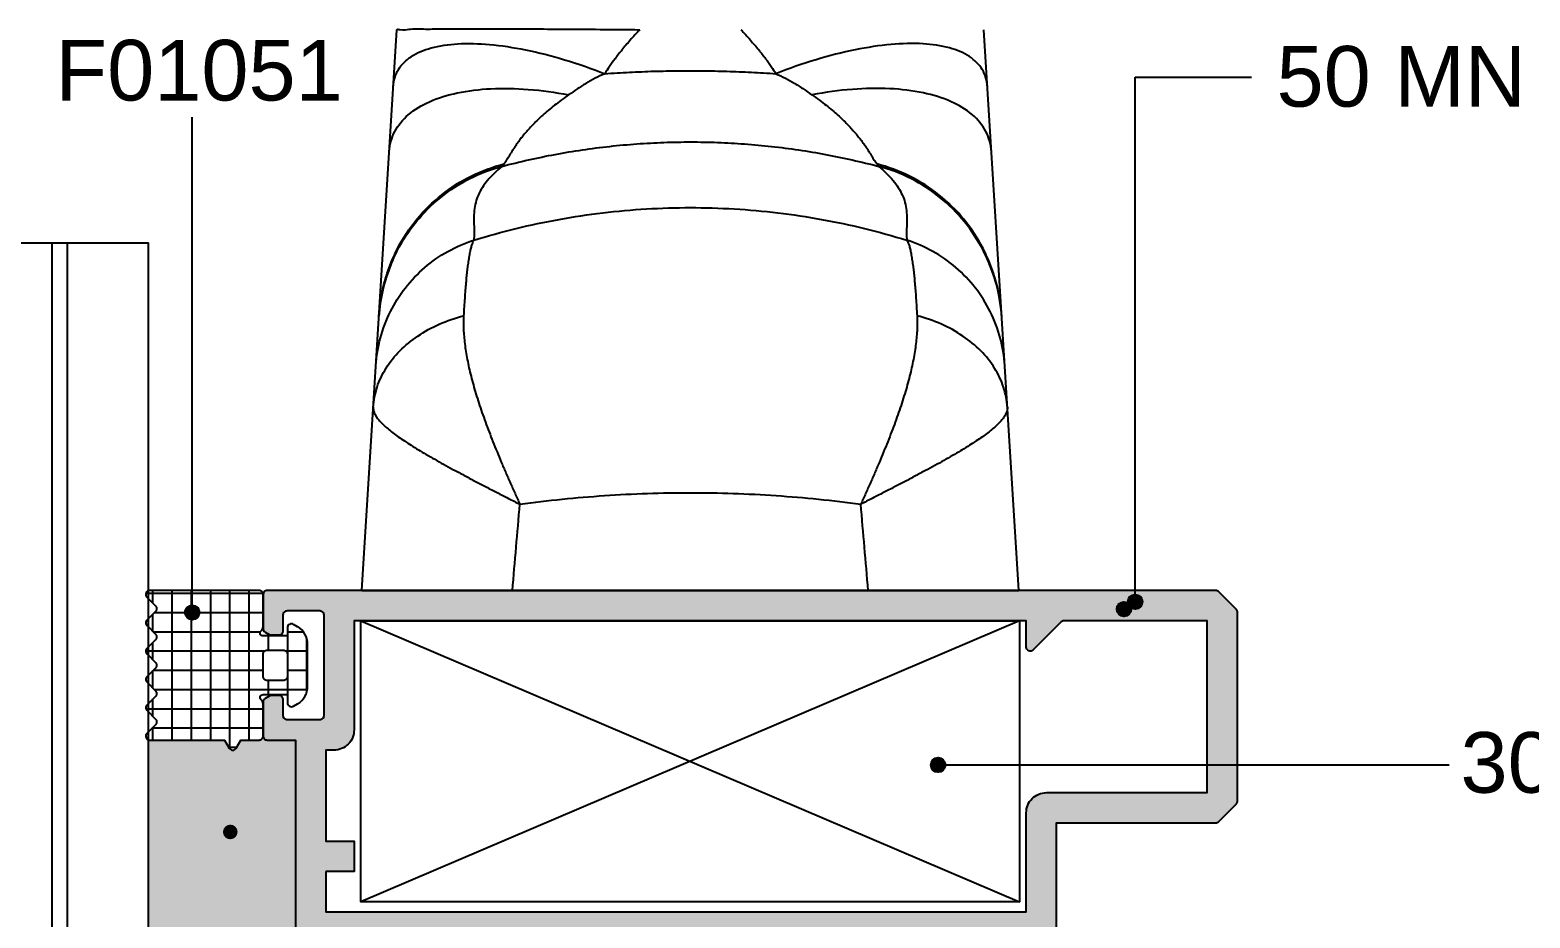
# Model space of a CAD drawing. Header units: millimetres. Extents: x -624 to 1947, y 11274 to 11571.
# Drawn here: x 1291.3 to 1365.5, y 11467 to 11511 of the extents above; entities that cross this region are included whole.
import ezdxf

# ---------------------------------------------------------------- set-up
doc = ezdxf.new("R2010")
doc.units = ezdxf.units.MM
for name, color, linetype in [('AKSESUAR', 7, 'Continuous'), ('aksesuar_k', 7, 'Continuous'), ('Antet', 7, 'Continuous'), ('FITIL', 11, 'Continuous')]:
    doc.layers.add(name, color=color, linetype=linetype)
doc.styles.get("Standard").update_dxf_attribs({"font": 'arial.ttf'})

# ---------------------------------------------------------------- blocks, each defined once
blk = doc.blocks.new('TOPALCAM')
at = {"linetype": 'Continuous'}
for points in [[(1650.127, 13097.83), (1650.127, 13093.246), (1649.627, 13093.246), (1649.627, 13097.83)], [(1650.127, 13097.83), (1650.127, 13093.246), (1649.627, 13093.246), (1649.627, 13097.83)], [(1650.127, 13097.83), (1650.127, 13093.246), (1649.627, 13093.246), (1649.627, 13097.83)], [(1669.127, 13097.83), (1669.127, 13093.246), (1669.627, 13093.246), (1669.627, 13097.83)], [(1669.127, 13097.83), (1669.127, 13093.246), (1669.627, 13093.246), (1669.627, 13097.83)], [(1669.127, 13097.83), (1669.127, 13093.246), (1669.627, 13093.246), (1669.627, 13097.83)]]:
    blk.add_hatch(color=4, dxfattribs=at).paths.add_polyline_path(points)
at = {"color": 4}
for p, q in [((1636.107, 13113.73), (1636.107, 13033.73)), ((1636.107, 13113.73), (1678.387, 13113.73)), ((1636.107, 13113.73), (1678.387, 13113.73)), ((1636.107, 13113.73), (1678.387, 13113.73)), ((1642.107, 13033.73), (1642.107, 13113.73)), ((1642.107, 13033.73), (1642.107, 13113.73)), ((1642.107, 13033.73), (1642.107, 13113.73)), ((1643.627, 13033.73), (1643.627, 13113.73)), ((1643.627, 13033.73), (1643.627, 13113.73)), ((1643.627, 13033.73), (1643.627, 13113.73)), ((1649.627, 13033.73), (1649.627, 13113.73)), ((1649.627, 13033.73), (1649.627, 13113.73)), ((1649.627, 13033.73), (1649.627, 13113.73)), ((1669.627, 13073.73), (1669.627, 13113.73)), ((1669.627, 13073.73), (1669.627, 13113.73)), ((1669.627, 13073.73), (1669.627, 13113.73)), ((1673.627, 13073.73), (1673.627, 13113.73)), ((1673.627, 13073.73), (1673.627, 13113.73)), ((1673.627, 13073.73), (1673.627, 13113.73)), ((1674.387, 13073.73), (1674.387, 13113.73)), ((1674.387, 13073.73), (1674.387, 13113.73)), ((1674.387, 13073.73), (1674.387, 13113.73)), ((1678.387, 13073.73), (1678.387, 13113.73)), ((1678.387, 13073.73), (1678.387, 13113.73)), ((1678.387, 13073.73), (1678.387, 13113.73)), ((1649.627, 13073.73), (1678.387, 13073.73)), ((1636.107, 13033.73), (1649.627, 13033.73))]:
    blk.add_line(p, q, dxfattribs=at)
for points in [[(1650.127, 13097.83), (1650.127, 13093.246), (1649.627, 13093.246), (1649.627, 13097.83)], [(1650.127, 13097.83), (1650.127, 13093.246), (1649.627, 13093.246), (1649.627, 13097.83)], [(1650.127, 13097.83), (1650.127, 13093.246), (1649.627, 13093.246), (1649.627, 13097.83)], [(1669.127, 13097.83), (1669.127, 13093.228), (1669.627, 13093.228), (1669.627, 13097.83)], [(1669.127, 13097.83), (1669.127, 13093.246), (1669.627, 13093.246), (1669.627, 13097.83)], [(1669.127, 13097.83), (1669.127, 13093.228), (1669.627, 13093.228), (1669.627, 13097.83)], [(1669.127, 13097.83), (1669.127, 13093.246), (1669.627, 13093.246), (1669.627, 13097.83)], [(1669.127, 13097.83), (1669.127, 13093.228), (1669.627, 13093.228), (1669.627, 13097.83)], [(1669.127, 13097.83), (1669.127, 13093.246), (1669.627, 13093.246), (1669.627, 13097.83)]]:
    blk.add_lwpolyline(points, close=True, dxfattribs=at)
for points in [[(1667.127, 13091.23, -0.414214), (1669.127, 13093.23), (1669.127, 13097.83), (1650.127, 13097.83), (1650.127, 13093.23, -0.414214), (1652.127, 13091.23)], [(1667.127, 13091.23, -0.414214), (1669.127, 13093.23), (1669.127, 13097.83), (1650.127, 13097.83), (1650.127, 13093.23, -0.414214), (1652.127, 13091.23)], [(1667.127, 13091.23, -0.414214), (1669.127, 13093.23), (1669.127, 13097.83), (1650.127, 13097.83), (1650.127, 13093.23, -0.414214), (1652.127, 13091.23)], [(1666.678, 13091.73, -0.300614), (1668.627, 13093.679), (1668.627, 13097.33), (1650.627, 13097.33), (1650.627, 13093.679, -0.300614), (1652.577, 13091.73)], [(1666.678, 13091.73, -0.300614), (1668.627, 13093.679), (1668.627, 13097.33), (1650.627, 13097.33), (1650.627, 13093.679, -0.300614), (1652.577, 13091.73)], [(1666.678, 13091.73, -0.300614), (1668.627, 13093.679), (1668.627, 13097.33), (1650.627, 13097.33), (1650.627, 13093.679, -0.300614), (1652.577, 13091.73)]]:
    blk.add_lwpolyline(points, format="xyb", close=True, dxfattribs=at)
blk = doc.blocks.new('takoz4')
at = {"color": 3}
for p, q in [((1532.762, 13012.9), (1500.176, 12999)), ((1500.176, 13012.9), (1532.762, 12999))]:
    blk.add_line(p, q, dxfattribs=at)
blk.add_lwpolyline([(1500.176, 13012.9), (1532.762, 13012.9), (1532.762, 12999), (1500.176, 12999)], close=True, dxfattribs=at)
blk = doc.blocks.new('40 D 6006')
at = {"color": 255, "linetype": 'Continuous'}
for p, q in [((4617.931, 1323.143), (4619.664, 1350.862)), ((4650.431, 1323.143), (4648.699, 1350.862)), ((4623.475, 1340.532), (4623.47, 1340.466)), ((4644.887, 1340.532), (4644.892, 1340.466)), ((4619.462, 1339.475), (4619.462, 1339.475)), ((4648.9, 1339.475), (4648.9, 1339.475)), ((4648.976, 1339.298), (4648.9, 1339.475)), ((4649.101, 1338.977), (4648.971, 1339.309)), ((4649.212, 1338.655), (4649.097, 1338.987)), ((4649.309, 1338.33), (4649.209, 1338.664)), ((4618.972, 1338.008), (4618.902, 1337.68)), ((4619.056, 1338.337), (4618.972, 1338.008)), ((4649.392, 1338.003), (4649.307, 1338.337)), ((4649.461, 1337.677), (4649.391, 1338.009)), ((4618.806, 1337.028), (4618.779, 1336.704)), ((4618.806, 1337.029), (4618.792, 1336.863)), ((4618.847, 1337.355), (4618.806, 1337.028)), ((4649.515, 1337.352), (4649.46, 1337.681)), ((4649.556, 1337.028), (4649.515, 1337.355)), ((4649.584, 1336.705), (4649.556, 1337.029)), ((4617.931, 1323.143), (4650.431, 1323.143))]:
    blk.add_line(p, q, dxfattribs=at)
for points in [[(4619.462, 1339.475), (4619.391, 1339.309), (4619.265, 1338.987), (4619.153, 1338.663), (4619.056, 1338.337)], [(4618.972, 1338.009), (4618.902, 1337.681), (4618.847, 1337.354)]]:
    blk.add_lwpolyline(points, dxfattribs=at)
for points, start_tangent, end_tangent in [([(4619.664, 1350.862), (4619.82, 1350.885), (4620.267, 1350.902), (4620.977, 1350.912), (4621.849, 1350.918), (4622.833, 1350.92), (4623.901, 1350.92), (4625.037, 1350.918), (4626.333, 1350.914), (4627.884, 1350.906), (4629.718, 1350.894), (4631.684, 1350.877)], (0.05667, 0.998393), (0.999963, -0.008628)), ([(4631.684, 1350.877), (4631.203, 1350.352), (4630.796, 1349.873), (4630.457, 1349.441), (4630.177, 1349.051), (4629.95, 1348.699)], (-0.688191, -0.72553), (-0.512468, -0.858706)), ([(4636.678, 1350.877), (4637.159, 1350.352), (4637.567, 1349.874), (4637.906, 1349.441), (4638.185, 1349.052), (4638.412, 1348.7)], (0.688189, -0.725531), (0.512482, -0.858698)), ([(4619.489, 1348.073), (4619.741, 1348.901), (4620.372, 1349.542), (4621.359, 1349.973), (4622.665, 1350.177), (4624.24, 1350.146), (4626.026, 1349.881), (4627.953, 1349.393), (4629.95, 1348.699)], (0.062377, 0.998053), (0.930845, -0.365415)), ([(4648.873, 1348.073), (4648.622, 1348.901), (4647.991, 1349.543), (4647.003, 1349.973), (4645.697, 1350.177), (4644.122, 1350.146), (4642.337, 1349.881), (4640.409, 1349.393), (4638.412, 1348.7)], (-0.062377, 0.998053), (-0.930842, -0.365423)), ([(4629.95, 1348.699), (4629.476, 1348.472), (4629.017, 1348.216), (4628.567, 1347.931), (4628.162, 1347.655)], (-0.915112, -0.4032), (-0.819591, -0.572949)), ([(4629.95, 1348.699), (4631.169, 1348.773), (4632.381, 1348.822), (4633.588, 1348.845), (4634.791, 1348.845), (4635.994, 1348.821), (4637.201, 1348.773), (4638.412, 1348.7)], (0.997442, 0.071483), (0.997445, -0.071444)), ([(4638.412, 1348.7), (4638.886, 1348.473), (4639.345, 1348.217), (4639.796, 1347.931), (4640.2, 1347.656)], (0.915115, -0.403192), (0.819594, -0.572945)), ([(4619.288, 1344.847), (4619.559, 1345.834), (4620.231, 1346.668), (4621.276, 1347.316), (4622.653, 1347.751), (4624.305, 1347.957), (4626.167, 1347.925), (4628.162, 1347.655)], (0.062378, 0.998053), (0.982594, -0.185767)), ([(4628.162, 1347.655), (4627.793, 1347.391), (4627.46, 1347.136), (4627.158, 1346.889), (4626.884, 1346.651), (4626.638, 1346.422), (4626.419, 1346.204), (4626.223, 1345.996), (4626.048, 1345.798), (4625.892, 1345.61), (4625.753, 1345.433), (4625.63, 1345.266), (4625.52, 1345.109), (4625.423, 1344.963), (4625.335, 1344.826), (4625.256, 1344.699), (4625.185, 1344.583), (4625.121, 1344.477), (4625.062, 1344.385), (4625.01, 1344.305), (4624.961, 1344.237)], (-0.8212, -0.57064), (-0.608653, -0.793437)), ([(4649.075, 1344.847), (4648.804, 1345.834), (4648.132, 1346.668), (4647.086, 1347.316), (4645.71, 1347.751), (4644.057, 1347.957), (4642.195, 1347.925), (4640.2, 1347.656)], (-0.062378, 0.998053), (-0.982594, -0.185765)), ([(4640.2, 1347.656), (4640.569, 1347.391), (4640.902, 1347.136), (4641.205, 1346.889), (4641.479, 1346.651), (4641.724, 1346.422), (4641.944, 1346.204), (4642.139, 1345.996), (4642.314, 1345.798), (4642.47, 1345.61), (4642.609, 1345.433), (4642.733, 1345.266), (4642.842, 1345.109), (4642.94, 1344.963), (4643.027, 1344.826), (4643.106, 1344.699), (4643.177, 1344.583), (4643.242, 1344.477), (4643.3, 1344.385), (4643.353, 1344.305), (4643.402, 1344.237)], (0.821197, -0.570644), (0.608602, -0.793476)), ([(4624.862, 1344.118), (4626.173, 1344.437), (4627.503, 1344.71), (4628.846, 1344.934), (4630.193, 1345.107), (4631.538, 1345.229), (4632.875, 1345.302), (4634.205, 1345.325), (4635.533, 1345.3), (4636.865, 1345.226), (4638.201, 1345.103), (4639.539, 1344.93), (4640.871, 1344.708), (4642.193, 1344.436), (4643.5, 1344.118)], (0.967049, 0.254592), (0.967048, -0.254592)), ([(4619.453, 1339.531), (4619.701, 1340.055), (4620.654, 1341.501), (4621.885, 1342.713), (4623.342, 1343.638), (4624.961, 1344.237)], (0.39688, 0.917871), (0.969232, 0.246147)), ([(4619.462, 1339.475), (4619.684, 1339.941), (4620.624, 1341.376), (4621.838, 1342.584), (4623.271, 1343.511), (4624.862, 1344.118)], (0.402403, 0.915463), (0.96666, 0.256063)), ([(4624.862, 1344.118), (4624.477, 1343.771), (4624.153, 1343.419), (4623.895, 1343.065), (4623.7, 1342.706), (4623.565, 1342.33), (4623.491, 1341.929), (4623.472, 1341.497), (4623.484, 1341.026), (4623.475, 1340.532)], (-0.770339, -0.637635), (-0.077361, -0.997003)), ([(4624.961, 1344.237), (4624.921, 1344.187), (4624.888, 1344.147), (4624.862, 1344.118)], (-0.608602, -0.793475), (-0.692497, -0.721421)), ([(4643.402, 1344.237), (4643.441, 1344.186), (4643.474, 1344.147), (4643.5, 1344.118)], (0.608552, -0.793514), (0.692424, -0.721491)), ([(4648.91, 1339.531), (4648.661, 1340.055), (4647.708, 1341.501), (4646.477, 1342.713), (4645.021, 1343.638), (4643.402, 1344.237)], (-0.396879, 0.917871), (-0.969232, 0.246148)), ([(4643.5, 1344.118), (4643.885, 1343.771), (4644.209, 1343.419), (4644.467, 1343.065), (4644.662, 1342.706), (4644.797, 1342.33), (4644.872, 1341.928), (4644.891, 1341.497), (4644.879, 1341.026), (4644.887, 1340.532)], (0.770336, -0.637638), (0.077361, -0.997003)), ([(4648.9, 1339.475), (4648.678, 1339.941), (4647.738, 1341.376), (4646.525, 1342.584), (4645.091, 1343.511), (4643.5, 1344.118)], (-0.402396, 0.915466), (-0.96666, 0.256064)), ([(4623.47, 1340.465), (4627.697, 1341.496), (4632.01, 1342.013), (4636.352, 1342.013), (4640.665, 1341.496), (4644.892, 1340.465)], (0.955558, 0.294804), (0.955558, -0.294804)), ([(4618.626, 1334.262), (4618.851, 1335.633), (4619.345, 1336.933), (4620.087, 1338.109), (4621.049, 1339.115), (4622.192, 1339.911), (4623.47, 1340.466)], (0.062388, 0.998052), (0.952477, 0.304611)), ([(4623.47, 1340.466), (4623.414, 1340.36), (4623.361, 1340.214), (4623.31, 1340.029), (4623.262, 1339.805), (4623.217, 1339.544), (4623.174, 1339.245)], (-0.560255, -0.82832), (-0.130271, -0.991478)), ([(4644.892, 1340.466), (4644.948, 1340.36), (4645.002, 1340.214), (4645.053, 1340.029), (4645.101, 1339.805), (4645.146, 1339.544), (4645.189, 1339.245)], (0.560256, -0.82832), (0.130271, -0.991478)), ([(4649.736, 1334.262), (4649.511, 1335.633), (4649.018, 1336.933), (4648.275, 1338.109), (4647.314, 1339.115), (4646.171, 1339.911), (4644.892, 1340.466)], (-0.062388, 0.998052), (-0.952477, 0.304611)), ([(4618.819, 1337.157), (4619.067, 1338.436), (4619.434, 1339.487)], (0.114572, 0.993415), (0.39153, 0.920165)), ([(4619.434, 1339.487), (4619.453, 1339.531)], (0.39153, 0.920165), (0.39688, 0.917871)), ([(4648.929, 1339.487), (4648.91, 1339.531)], (-0.391521, 0.920169), (-0.396879, 0.917871)), ([(4649.544, 1337.157), (4649.295, 1338.436), (4648.929, 1339.487)], (-0.114579, 0.993414), (-0.391521, 0.920169)), ([(4623.174, 1339.245), (4623.141, 1338.978), (4623.109, 1338.679), (4623.078, 1338.348), (4623.048, 1337.987), (4623.019, 1337.595), (4622.992, 1337.175), (4622.967, 1336.731)], (-0.13027, -0.991479), (-0.05295, -0.998597)), ([(4645.189, 1339.245), (4645.222, 1338.978), (4645.254, 1338.679), (4645.285, 1338.348), (4645.315, 1337.987), (4645.343, 1337.595), (4645.37, 1337.176), (4645.395, 1336.731)], (0.13027, -0.991479), (0.05295, -0.998597)), ([(4618.781, 1336.734), (4618.819, 1337.157)], (0.06461, 0.997911), (0.114572, 0.993415)), ([(4649.583, 1336.715), (4649.544, 1337.157)], (-0.062378, 0.998053), (-0.114579, 0.993414)), ([(4618.498, 1332.205), (4618.689, 1333.199), (4619.133, 1334.139), (4619.811, 1334.992), (4620.699, 1335.725), (4621.764, 1336.312), (4622.967, 1336.731)], (0.062378, 0.998053), (0.967385, 0.25331)), ([(4618.779, 1336.715), (4618.781, 1336.734)], (0.062378, 0.998053), (0.06461, 0.997911)), ([(4622.967, 1336.731), (4622.958, 1336.403), (4622.964, 1336.062), (4622.987, 1335.707), (4623.025, 1335.339), (4623.079, 1334.958), (4623.148, 1334.564), (4623.233, 1334.157), (4623.333, 1333.738), (4623.448, 1333.307), (4623.577, 1332.865), (4623.72, 1332.411), (4623.876, 1331.947), (4624.045, 1331.473), (4624.226, 1330.99), (4624.417, 1330.498), (4624.619, 1329.998), (4624.83, 1329.49), (4625.05, 1328.977), (4625.277, 1328.457), (4625.51, 1327.934), (4625.748, 1327.406)], (-0.052946, -0.998597), (0.415235, -0.909714)), ([(4645.395, 1336.731), (4645.405, 1336.403), (4645.398, 1336.062), (4645.376, 1335.707), (4645.338, 1335.339), (4645.284, 1334.958), (4645.214, 1334.564), (4645.129, 1334.157), (4645.029, 1333.738), (4644.914, 1333.307), (4644.785, 1332.865), (4644.642, 1332.411), (4644.486, 1331.947), (4644.317, 1331.473), (4644.137, 1330.99), (4643.945, 1330.498), (4643.743, 1329.998), (4643.532, 1329.49), (4643.312, 1328.977), (4643.086, 1328.457), (4642.852, 1327.934), (4642.614, 1327.406)], (0.052946, -0.998597), (-0.41522, -0.909721)), ([(4649.865, 1332.205), (4649.673, 1333.199), (4649.23, 1334.139), (4648.552, 1334.992), (4647.663, 1335.725), (4646.598, 1336.312), (4645.395, 1336.731)], (-0.062378, 0.998053), (-0.967385, 0.25331)), ([(4618.498, 1332.205), (4618.507, 1332.07), (4618.55, 1331.927), (4618.628, 1331.776), (4618.741, 1331.616), (4618.888, 1331.449), (4619.068, 1331.273), (4619.282, 1331.088), (4619.528, 1330.896), (4619.807, 1330.695), (4620.116, 1330.486), (4620.455, 1330.268), (4620.823, 1330.043), (4621.219, 1329.81), (4621.641, 1329.57), (4622.087, 1329.322), (4622.556, 1329.067), (4623.047, 1328.805), (4623.557, 1328.536), (4624.084, 1328.262), (4624.626, 1327.982), (4625.182, 1327.696), (4625.748, 1327.406)], (-0.062379, -0.998053), (0.891013, -0.453978)), ([(4649.865, 1332.205), (4649.856, 1332.07), (4649.812, 1331.927), (4649.734, 1331.776), (4649.621, 1331.616), (4649.475, 1331.449), (4649.294, 1331.273), (4649.08, 1331.088), (4648.834, 1330.896), (4648.556, 1330.695), (4648.246, 1330.486), (4647.907, 1330.268), (4647.539, 1330.043), (4647.143, 1329.81), (4646.722, 1329.57), (4646.275, 1329.322), (4645.806, 1329.067), (4645.316, 1328.805), (4644.806, 1328.536), (4644.279, 1328.262), (4643.736, 1327.982), (4643.181, 1327.696), (4642.614, 1327.406)], (0.062379, -0.998053), (-0.891002, -0.454)), ([(4625.383, 1323.143), (4625.566, 1325.282), (4625.749, 1327.406)], (0.08528, 0.996357), (0.085804, 0.996312)), ([(4625.748, 1327.406), (4629.938, 1327.835), (4634.181, 1327.978), (4638.424, 1327.835), (4642.614, 1327.406)], (0.990659, 0.13636), (0.990659, -0.13636)), ([(4642.98, 1323.143), (4642.796, 1325.282), (4642.614, 1327.406)], (-0.08528, 0.996357), (-0.085804, 0.996312))]:
    blk.add_spline(points, degree=3, dxfattribs=dict(at, start_tangent=start_tangent, end_tangent=end_tangent))

msp = doc.modelspace()

# ---------------------------------------------------------------- hatches: boundary and pattern name
h = msp.add_hatch(color=256)
h.paths.add_polyline_path([(1304.434, 11461.231), (1304.434, 11475.839), (1303.034, 11475.839, -0.414214), (1302.834, 11476.039, -0.414214), (1302.634, 11475.839), (1301.738, 11475.839), (1301.508, 11475.439, -0.57735), (1301.161, 11475.439), (1300.93, 11475.839), (1297.234, 11475.839, -0.096813), (1297.159, 11475.853), (1297.159, 11463.466)])
h.paths.add_polyline_path([(1304.434, 11461.231), (1297.159, 11463.466), (1297.159, 11460.439), (1304.434, 11460.439)])
at = {"layer": 'AKSESUAR', "linetype": 'ByBlock'}
h = msp.add_hatch(color=30, dxfattribs=at)
h.paths.add_polyline_path([(1350.093, 11483.18, 0.198912), (1349.951, 11483.239), (1303.034, 11483.239, 0.414214), (1302.834, 11483.039), (1302.834, 11481.354, 0.441388), (1303.053, 11481.155, 0.292725), (1303.234, 11481.039), (1303.634, 11481.039, 0.414214), (1303.834, 11481.239), (1303.834, 11482.039, -0.414214), (1304.034, 11482.239), (1305.634, 11482.239, -0.414214), (1305.834, 11482.039), (1305.834, 11477.039, -0.414214), (1305.634, 11476.839), (1304.034, 11476.839, -0.414214), (1303.834, 11477.039), (1303.834, 11477.839, 0.414214), (1303.634, 11478.039), (1303.234, 11478.039, 0.292725), (1303.053, 11477.922, 0.441388), (1302.834, 11477.723), (1302.834, 11476.039, 0.414214), (1303.034, 11475.839), (1304.434, 11475.839), (1304.434, 11460.239), (1305.934, 11460.239), (1305.934, 11459.339, 0.414214), (1306.634, 11458.639), (1307.034, 11458.639, 0.414214), (1307.234, 11458.839), (1307.234, 11460.239), (1309.434, 11460.239), (1309.434, 11445.539), (1307.234, 11445.539), (1307.234, 11446.939, 0.527823), (1306.962, 11447.125, 0.47833), (1306.234, 11446.539), (1306.234, 11444.559, 0.388879), (1306.417, 11444.359), (1311.217, 11443.939, 0.440011), (1311.434, 11444.139), (1311.434, 11453.138), (1311.134, 11453.438), (1311.434, 11453.738), (1311.434, 11461.639, 0.414214), (1310.434, 11462.639), (1307.434, 11462.639, -0.414214), (1306.934, 11463.139), (1306.934, 11465.239, -0.414214), (1307.434, 11465.739), (1318.684, 11465.739), (1318.684, 11462.639), (1318.484, 11462.639, 0.414214), (1318.284, 11462.439), (1318.284, 11462.176, 0.087489), (1318.345, 11461.834), (1319.132, 11459.67, 0.315299), (1319.32, 11459.539), (1320.384, 11459.539, 0.520567), (1320.572, 11459.807), (1320.185, 11460.87, -0.520567), (1320.373, 11461.139), (1322.411, 11461.139, 0.267949), (1322.584, 11461.239), (1322.758, 11461.539, 0.131652), (1322.784, 11461.639), (1322.784, 11462.439, 0.414214), (1322.584, 11462.639), (1321.083, 11462.639, 0.065543), (1321.032, 11462.632), (1320.336, 11462.445, -0.57735), (1320.091, 11462.69), (1320.277, 11463.386, 0.065543), (1320.284, 11463.438), (1320.284, 11464.64, 0.065543), (1320.277, 11464.691), (1320.091, 11465.387, -0.493145), (1320.284, 11465.639), (1329.984, 11465.639), (1330.284, 11465.939), (1330.584, 11465.639), (1340.284, 11465.639, -0.493145), (1340.477, 11465.387), (1340.291, 11464.691, 0.065543), (1340.284, 11464.64), (1340.284, 11463.438, 0.065543), (1340.291, 11463.386), (1340.477, 11462.69, -0.57735), (1340.233, 11462.445), (1339.537, 11462.632, 0.065543), (1339.485, 11462.639), (1337.984, 11462.639, 0.414214), (1337.784, 11462.439), (1337.784, 11461.639, 0.131652), (1337.811, 11461.539), (1337.984, 11461.239, 0.267949), (1338.158, 11461.139), (1340.195, 11461.139, -0.520567), (1340.383, 11460.87), (1339.996, 11459.807, 0.520567), (1340.184, 11459.539), (1341.248, 11459.539, 0.315299), (1341.436, 11459.67), (1342.024, 11461.285, 0.087489), (1342.084, 11461.627), (1342.084, 11471.739), (1349.951, 11471.739, 0.198912), (1350.093, 11471.797), (1350.976, 11472.68, 0.198912), (1351.034, 11472.822), (1351.034, 11482.156, 0.198912), (1350.976, 11482.297)])
h.paths.add_polyline_path([(1349.534, 11481.739), (1349.534, 11473.239), (1341.584, 11473.239, 0.414214), (1340.584, 11472.239), (1340.584, 11467.339), (1305.934, 11467.339), (1305.934, 11469.339), (1307.334, 11469.339), (1307.334, 11470.839), (1305.934, 11470.839), (1305.934, 11475.339), (1306.334, 11475.339, 0.414214), (1307.334, 11476.339), (1307.334, 11481.739), (1340.584, 11481.739), (1340.584, 11480.439, 0.668179), (1340.926, 11480.297), (1342.309, 11481.68, -0.198912), (1342.45, 11481.739)], flags=16)
at = {"layer": 'Antet'}
h = msp.add_hatch(dxfattribs=at)
h.set_pattern_fill('LINE', color=0, scale=0.5, angle=45, style=0)
h.set_pattern_definition([(45, (2372.32681, 11446.849267), (-0.044194174, 0.044194174), [])])
edge = h.paths.add_edge_path()
edge.add_arc((1345.971, 11482.678), 0.362, 0, 360)
h = msp.add_hatch(dxfattribs=at)
h.set_pattern_fill('LINE', color=0, scale=0.5, angle=45, style=0)
h.set_pattern_definition([(45, (2325.68339, 11446.32275), (-0.044194174, 0.044194174), [])])
edge = h.paths.add_edge_path()
edge.add_arc((1299.327, 11482.151), 0.362, 0, 360)
h = msp.add_hatch(dxfattribs=at)
h.set_pattern_fill('LINE', color=0, scale=0.5, angle=45, style=0)
h.set_pattern_definition([(45, (2371.7739, 11446.485385), (-0.044194174, 0.044194174), [])])
edge = h.paths.add_edge_path()
edge.add_arc((1345.418, 11482.314), 0.362, 0, 360)
h = msp.add_hatch(dxfattribs=at)
h.set_pattern_fill('LINE', color=0, scale=0.5, angle=45, style=0)
h.set_pattern_definition([(45, (2362.579335, 11438.780376), (-0.044194174, 0.044194174), [])])
edge = h.paths.add_edge_path()
edge.add_arc((1336.223, 11474.609), 0.362, 0, 360)
h = msp.add_hatch(color=0, dxfattribs=at)
h.set_gradient(color1=(77, 0, 0))
edge = h.paths.add_edge_path()
edge.add_arc((1301.211, 11471.294), 0.362, 0, 360)
at = {"layer": 'FITIL'}
h = msp.add_hatch(dxfattribs=at)
h.set_pattern_fill('NET', color=256, scale=0.3, style=0)
h.set_pattern_definition([(0, (256.3012, -1354.6916), (0, 0.9525), []), (90, (256.3012, -1354.6916), (-0.9525, 1e-16), [])])
h.paths.add_polyline_path([(1297.234, 11475.839), (1300.93, 11475.839), (1301.161, 11475.439, 0.57735), (1301.508, 11475.439), (1301.738, 11475.839), (1302.634, 11475.839, 0.414214), (1302.834, 11476.039), (1302.834, 11477.651, 0.245393), (1302.749, 11477.816, -0.734238), (1302.834, 11478.089), (1304.034, 11478.089), (1304.034, 11477.689, 0.57735), (1304.334, 11477.515), (1304.534, 11477.631, 0.267949), (1305.034, 11478.497), (1305.034, 11480.58, 0.267949), (1304.534, 11481.446), (1304.334, 11481.562, 0.57735), (1304.034, 11481.389), (1304.034, 11480.989), (1302.834, 11480.989, -0.734238), (1302.749, 11481.262, 0.245393), (1302.834, 11481.426), (1302.834, 11483.039, 0.414214), (1302.634, 11483.239), (1297.234, 11483.239, 0.668179), (1297.093, 11482.897), (1297.51, 11482.48, -0.414214), (1297.51, 11482.197), (1297.093, 11481.78, 0.414214), (1297.093, 11481.497), (1297.51, 11481.08, -0.414214), (1297.51, 11480.797), (1297.093, 11480.38, 0.414214), (1297.093, 11480.097), (1297.51, 11479.68, -0.414214), (1297.51, 11479.397), (1297.093, 11478.98, 0.414214), (1297.093, 11478.697), (1297.51, 11478.28, -0.414214), (1297.51, 11477.997), (1297.093, 11477.58, 0.414214), (1297.093, 11477.297), (1297.51, 11476.88, -0.414214), (1297.51, 11476.597), (1297.093, 11476.18, 0.668179)])
h.paths.add_polyline_path([(1303.034, 11480.289), (1303.834, 11480.289, -0.414214), (1304.034, 11480.089), (1304.034, 11478.989, -0.414214), (1303.834, 11478.789), (1303.034, 11478.789, -0.414214), (1302.834, 11478.989), (1302.834, 11480.089, -0.414214)], flags=16)

# ---------------------------------------------------------------- linework, layer by layer
at = {"color": 140}
for p, q in [((1345.971, 11482.678), (1345.971, 11508.626)), ((1345.971, 11508.626), (1351.733, 11508.626)), ((1299.327, 11482.151), (1299.327, 11506.644)), ((1336.41, 11474.609), (1361.496, 11474.609))]:
    msp.add_line(p, q, dxfattribs=at)
at = {"color": 11, "linetype": 'Continuous', "flags": 128}
msp.add_lwpolyline([(1297.234, 11475.839), (1300.93, 11475.839), (1301.161, 11475.439, 0.57735), (1301.508, 11475.439), (1301.738, 11475.839), (1302.634, 11475.839, 0.414214), (1302.834, 11476.039), (1302.834, 11477.651, 0.245393), (1302.749, 11477.816, -0.734238), (1302.834, 11478.089), (1304.034, 11478.089), (1304.034, 11477.689, 0.57735), (1304.334, 11477.515), (1304.534, 11477.631, 0.267949), (1305.034, 11478.497), (1305.034, 11480.58, 0.267949), (1304.534, 11481.446), (1304.334, 11481.562, 0.57735), (1304.034, 11481.389), (1304.034, 11480.989), (1302.834, 11480.989, -0.734238), (1302.749, 11481.262, 0.245393), (1302.834, 11481.426), (1302.834, 11483.039, 0.414214), (1302.634, 11483.239), (1297.234, 11483.239, 0.668179), (1297.093, 11482.897), (1297.51, 11482.48, -0.414214), (1297.51, 11482.197), (1297.093, 11481.78, 0.414214), (1297.093, 11481.497), (1297.51, 11481.08, -0.414214), (1297.51, 11480.797), (1297.093, 11480.38, 0.414214), (1297.093, 11480.097), (1297.51, 11479.68, -0.414214), (1297.51, 11479.397), (1297.093, 11478.98, 0.414214), (1297.093, 11478.697), (1297.51, 11478.28, -0.414214), (1297.51, 11477.997), (1297.093, 11477.58, 0.414214), (1297.093, 11477.297), (1297.51, 11476.88, -0.414214), (1297.51, 11476.597), (1297.093, 11476.18, 0.668179)], format="xyb", close=True, dxfattribs=at)
at = {"layer": 'AKSESUAR', "color": 30, "linetype": 'ByBlock'}
msp.add_lwpolyline([(1342.084, 11461.627), (1342.084, 11471.739), (1349.951, 11471.739, 0.198912), (1350.093, 11471.797), (1350.976, 11472.68, 0.198912), (1351.034, 11472.822), (1351.034, 11482.156, 0.198912), (1350.976, 11482.297), (1350.093, 11483.18, 0.198912), (1349.951, 11483.239), (1303.034, 11483.239, 0.414214), (1302.834, 11483.039), (1302.834, 11481.354, 0.267949), (1302.934, 11481.181), (1303.134, 11481.065, 0.131652), (1303.234, 11481.039), (1303.634, 11481.039, 0.414214), (1303.834, 11481.239), (1303.834, 11482.039, -0.414214), (1304.034, 11482.239), (1305.634, 11482.239, -0.414214), (1305.834, 11482.039), (1305.834, 11477.039, -0.414214), (1305.634, 11476.839), (1304.034, 11476.839, -0.414214), (1303.834, 11477.039), (1303.834, 11477.839, 0.414214), (1303.634, 11478.039), (1303.234, 11478.039, 0.131652), (1303.134, 11478.012), (1302.934, 11477.896, 0.267949), (1302.834, 11477.723), (1302.834, 11476.039, 0.414214), (1303.034, 11475.839), (1304.434, 11475.839), (1304.434, 11460.239)], format="xyb", dxfattribs=at)
msp.add_lwpolyline([(1305.934, 11469.339), (1305.934, 11467.339), (1340.584, 11467.339), (1340.584, 11472.239, -0.414214), (1341.584, 11473.239), (1349.534, 11473.239), (1349.534, 11481.739), (1342.45, 11481.739, 0.198912), (1342.309, 11481.68), (1340.926, 11480.297, -0.668179), (1340.584, 11480.439), (1340.584, 11481.739), (1307.334, 11481.739), (1307.334, 11476.339, -0.414214), (1306.334, 11475.339), (1305.934, 11475.339), (1305.934, 11470.839), (1307.334, 11470.839), (1307.334, 11469.339)], format="xyb", close=True, dxfattribs=at)
at = {"layer": 'Antet', "color": 0}
for centre in [(1345.971, 11482.678), (1299.327, 11482.151), (1345.418, 11482.314), (1336.223, 11474.609)]:
    msp.add_circle(centre, 0.362, dxfattribs=at)
at = {"layer": 'FITIL', "flags": 128}
msp.add_lwpolyline([(1303.034, 11480.289), (1303.834, 11480.289, -0.414214), (1304.034, 11480.089), (1304.034, 11478.989, -0.414214), (1303.834, 11478.789), (1303.034, 11478.789, -0.414214), (1302.834, 11478.989), (1302.834, 11480.089, -0.414214)], format="xyb", close=True, dxfattribs=at)

# ---------------------------------------------------------------- block references
at = {"color": 30}
msp.add_blockref('TOPALCAM', (-381.228, -1613.291), dxfattribs=at)
at = {"layer": 'AKSESUAR', "color": 13}
msp.add_blockref('40 D 6006', (-3310.214, 10160.096), dxfattribs=at)
at = {"layer": 'aksesuar_k', "color": 3}
msp.add_blockref('takoz4', (-192.51, -1531.162), dxfattribs=at)

# ---------------------------------------------------------------- texts
at = {"layer": 'Antet', "char_height": 3, "width": 32.13086, "attachment_point": 1}
for s, insert in [('{\\fArial|b0|i0|c162|p34;F01051}', (1292.562, 11510.47)), ('{\\fArial|b0|i0|c162|p34;50 MN 642}', (1352.964, 11510.167)), ('{\\fArial|b0|i0|c162|p34;3091}', (1362.065, 11476.234))]:
    msp.add_mtext(s, dxfattribs=dict(at, insert=insert))

doc.saveas('drawing.dxf')
